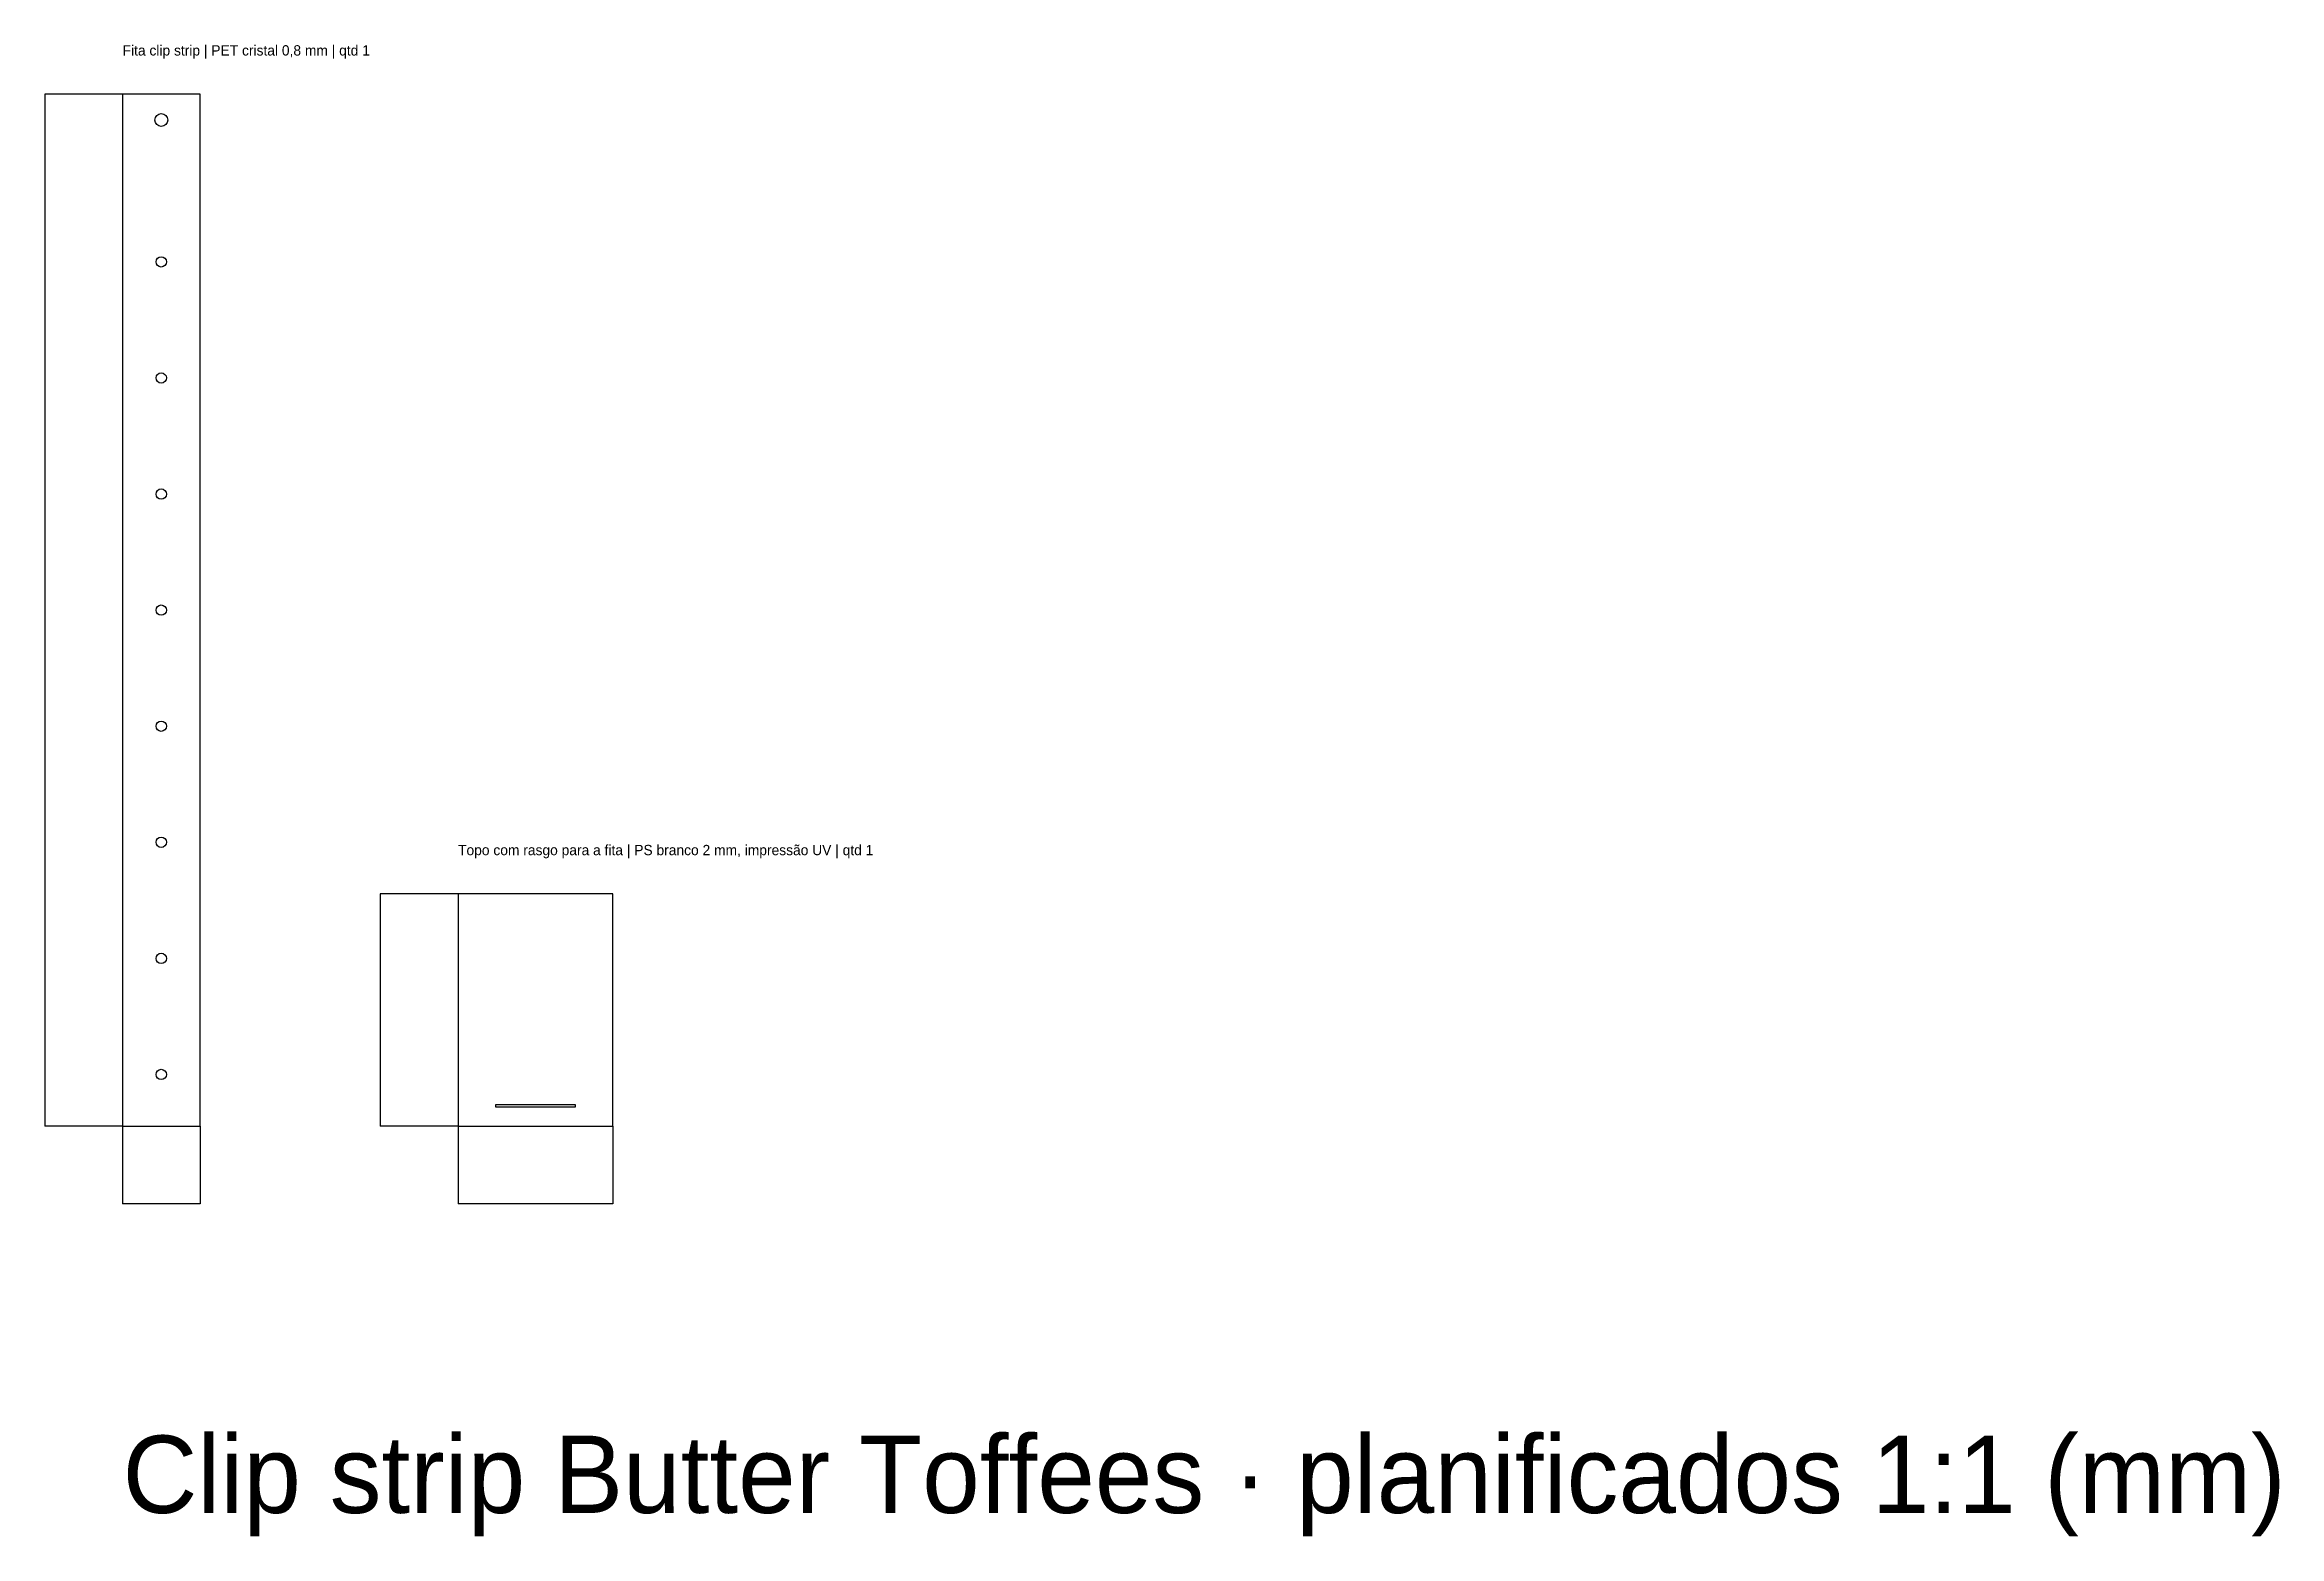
# Model space of a CAD drawing. Header units: millimetres. Extents: x -60 to 1672, y -318 to 838.
import ezdxf

# ---------------------------------------------------------------- set-up
doc = ezdxf.new("R2010")
doc.units = ezdxf.units.MM
for name, color, linetype in [('CORTE', 1, 'CONTINUOUS'), ('COTA', 8, 'CONTINUOUS'), ('FURO', 3, 'CONTINUOUS'), ('TEXTO', 7, 'CONTINUOUS')]:
    doc.layers.add(name, color=color, linetype=linetype)
doc.styles.add('OpenSansCondensed-Light', font='OpenSansCondensed-Light.ttf')
doc.dimstyles.new('EZDXF', dxfattribs={"dimtxt": 0.25, "dimasz": 0.175, "dimexe": 0.375, "dimexo": 0.125, "dimgap": 0.1, "dimtad": 1, "dimlfac": 100, "dimzin": 12, "dimdsep": 46, "dimtxsty": 'OpenSansCondensed-Light', "dimblk": 'ARCHTICK', "dimcen": 2.5, "dimazin": 3, "dimtfac": 0.5, "dimtmove": 2, "dimatfit": 3})

# ---------------------------------------------------------------- blocks, each defined once
blk = doc.blocks.new('_ARCHTICK')
at = {"color": 0, "linetype": 'BYBLOCK', "const_width": 0.15}
blk.add_lwpolyline([(-0.5, -0.5), (0.5, 0.5)], dxfattribs=at)

msp = doc.modelspace()

# ---------------------------------------------------------------- linework, layer by layer
at = {"layer": 'CORTE'}
for points in [[(0, 0), (60, 0), (60, 800), (0, 800)], [(260, 0), (380, 0), (380, 180), (260, 180)], [(289, 15), (351, 15), (351, 16.5), (289, 16.5)]]:
    msp.add_lwpolyline(points, close=True, dxfattribs=at)
at = {"layer": 'FURO'}
for centre, radius in [((30, 780), 5), ((30, 670), 4), ((30, 580), 4), ((30, 490), 4), ((30, 400), 4), ((30, 310), 4), ((30, 220), 4), ((30, 130), 4), ((30, 40), 4)]:
    msp.add_circle(centre, radius, dxfattribs=at)

# ---------------------------------------------------------------- texts
at = {"layer": 'TEXTO'}
for s, height, p in [('Fita clip strip | PET cristal 0,8 mm | qtd 1', 8, (0, 830)), ('Topo com rasgo para a fita | PS branco 2 mm, impressão UV | qtd 1', 8, (260, 210)), ('Clip strip Butter Toffees · planificados 1:1 (mm)', 60, (0, -300))]:
    msp.add_text(s, height=height, dxfattribs=at).set_placement(p)

# ---------------------------------------------------------------- dimensions: what is measured, and where the dimension line sits
at = {"layer": 'COTA'}
for base, p1, p2 in [((-60, 0), (0, 0), (0, 800)), ((200, 0), (260, 0), (260, 180))]:
    msp.add_linear_dim(base=base, p1=p1, p2=p2, angle=90, dimstyle='EZDXF', dxfattribs=at).render()
for base, p1, p2 in [((0, -60), (0, 0), (60, 0)), ((260, -60), (260, 0), (380, 0))]:
    msp.add_linear_dim(base=base, p1=p1, p2=p2, dimstyle='EZDXF', dxfattribs=at).render()

doc.saveas('drawing.dxf')
